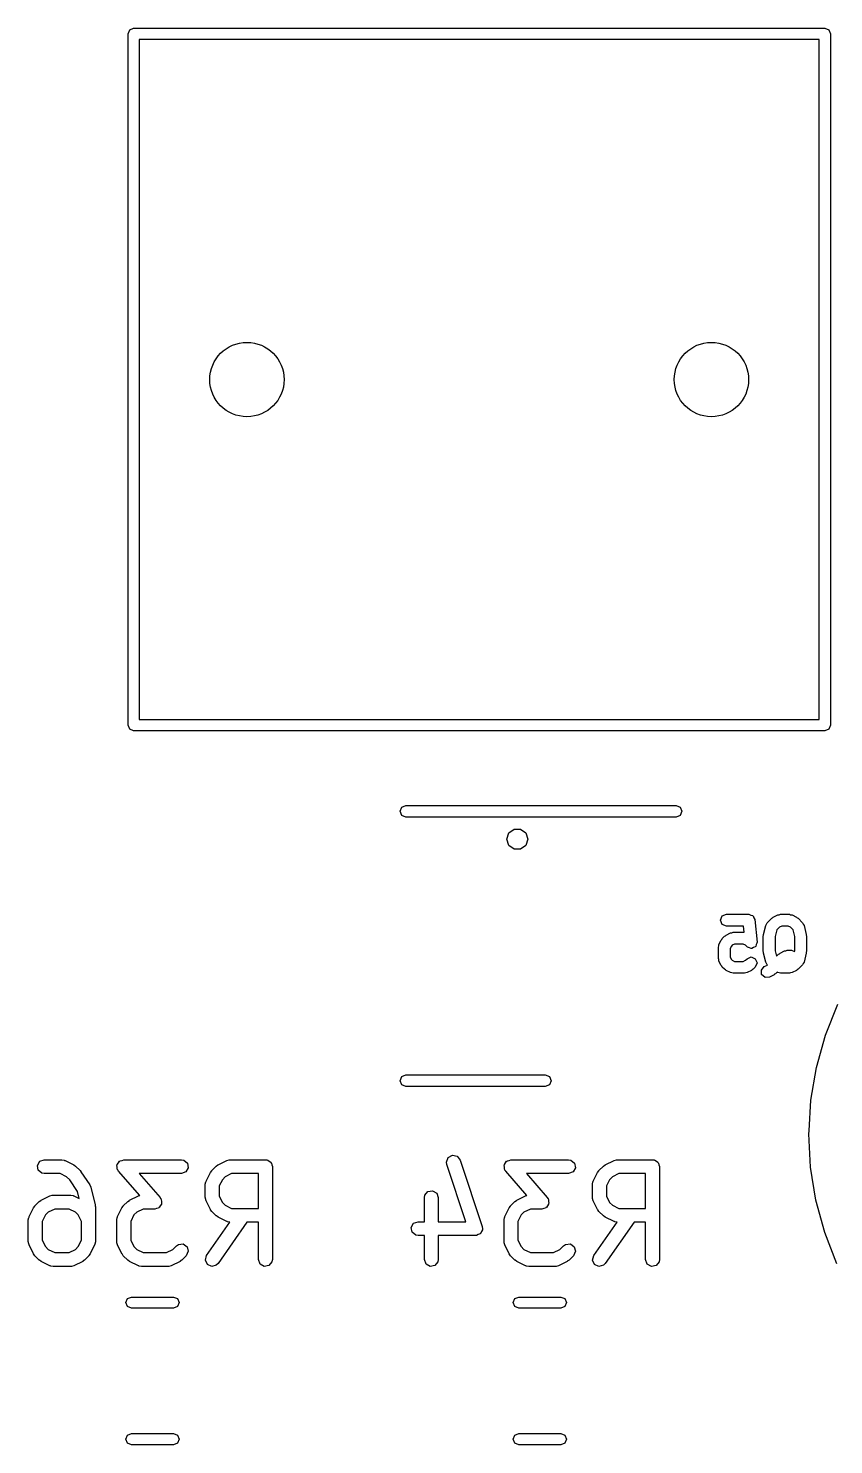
# Model space of a CAD drawing. Extents: x 62 to 228, y -146 to -46.
# Drawn here: x 190.75 to 199.42, y -125.41 to -110.16 of the extents above; entities that cross this region are included whole.
import ezdxf

# ---------------------------------------------------------------- set-up
doc = ezdxf.new("R2010")
doc.units = 0
doc.layers.add('BLACK', color=7, linetype='CONTINUOUS')

msp = doc.modelspace()

# ---------------------------------------------------------------- linework, layer by layer
at = {"layer": 'BLACK', "linetype": 'CONTINUOUS'}
for p, q in [((191.825, -110.222), (191.843, -110.18)), ((191.843, -110.18), (191.885, -110.162)), ((191.885, -110.162), (199.325, -110.162)), ((199.325, -110.162), (199.368, -110.18)), ((199.368, -110.18), (199.385, -110.222)), ((191.825, -117.662), (191.825, -110.222)), ((191.945, -110.282), (191.945, -117.602)), ((199.265, -110.282), (191.945, -110.282)), ((199.265, -117.602), (199.265, -110.282)), ((199.385, -110.222), (199.385, -117.662)), ((191.843, -117.705), (191.825, -117.662)), ((191.945, -117.602), (199.265, -117.602)), ((199.385, -117.662), (199.368, -117.705)), ((191.885, -117.722), (191.843, -117.705)), ((199.325, -117.722), (191.885, -117.722)), ((199.368, -117.705), (199.325, -117.722)), ((194.753, -118.588), (194.771, -118.544)), ((194.771, -118.633), (194.753, -118.588)), ((194.771, -118.544), (194.815, -118.526)), ((194.815, -118.526), (197.724, -118.526)), ((197.724, -118.526), (197.769, -118.544)), ((197.769, -118.544), (197.787, -118.588)), ((197.787, -118.588), (197.769, -118.633)), ((194.815, -118.651), (194.771, -118.633)), ((197.724, -118.651), (194.815, -118.651)), ((197.769, -118.633), (197.724, -118.651)), ((195.903, -118.888), (195.924, -118.822)), ((195.924, -118.955), (195.903, -118.888)), ((195.924, -118.822), (195.981, -118.782)), ((195.981, -118.782), (196.05, -118.782)), ((196.05, -118.782), (196.106, -118.822)), ((196.106, -118.822), (196.128, -118.888)), ((196.128, -118.888), (196.106, -118.955)), ((195.981, -118.995), (195.924, -118.955)), ((196.05, -118.995), (195.981, -118.995)), ((196.106, -118.955), (196.05, -118.995)), ((198.203, -119.76), (198.221, -119.715)), ((198.221, -119.805), (198.203, -119.76)), ((198.221, -119.715), (198.266, -119.697)), ((198.266, -119.824), (198.221, -119.805)), ((198.266, -119.697), (198.508, -119.697)), ((198.508, -119.697), (198.528, -119.705)), ((198.528, -119.705), (198.548, -119.711)), ((198.548, -119.711), (198.55, -119.714)), ((198.55, -119.714), (198.553, -119.715)), ((198.553, -119.715), (198.561, -119.735)), ((198.561, -119.735), (198.571, -119.754)), ((198.571, -119.754), (198.596, -119.996)), ((198.689, -119.817), (198.699, -119.804)), ((198.699, -119.804), (198.705, -119.788)), ((198.705, -119.788), (198.754, -119.74)), ((198.754, -119.74), (198.763, -119.736)), ((198.763, -119.736), (198.77, -119.728)), ((198.77, -119.728), (198.819, -119.704)), ((198.819, -119.704), (198.833, -119.702)), ((198.833, -119.702), (198.847, -119.697)), ((198.847, -119.697), (198.944, -119.697)), ((198.944, -119.697), (198.957, -119.702)), ((198.957, -119.702), (198.972, -119.704)), ((198.972, -119.704), (199.02, -119.728)), ((199.02, -119.728), (199.027, -119.736)), ((199.027, -119.736), (199.037, -119.74)), ((199.037, -119.74), (199.085, -119.788)), ((199.085, -119.788), (199.092, -119.804)), ((199.092, -119.804), (199.102, -119.817)), ((198.217, -119.967), (198.221, -119.957)), ((198.221, -119.957), (198.246, -119.933)), ((198.246, -119.933), (198.255, -119.929)), ((198.255, -119.929), (198.262, -119.921)), ((198.262, -119.921), (198.311, -119.897)), ((198.451, -119.824), (198.266, -119.824)), ((198.311, -119.897), (198.325, -119.896)), ((198.325, -119.896), (198.339, -119.89)), ((198.339, -119.89), (198.457, -119.89)), ((198.457, -119.89), (198.451, -119.824)), ((198.662, -119.93), (198.666, -119.922)), ((198.662, -120.099), (198.662, -119.93)), ((198.664, -119.914), (198.689, -119.817)), ((198.666, -119.922), (198.664, -119.914)), ((198.807, -119.865), (198.789, -119.937)), ((198.789, -119.937), (198.789, -120.091)), ((198.836, -119.837), (198.807, -119.865)), ((198.862, -119.824), (198.836, -119.837)), ((198.929, -119.824), (198.862, -119.824)), ((198.954, -119.837), (198.929, -119.824)), ((198.983, -119.865), (198.954, -119.837)), ((199.001, -119.937), (198.983, -119.865)), ((199.001, -120.091), (199.001, -119.937)), ((199.102, -119.817), (199.126, -119.914)), ((199.126, -119.914), (199.125, -119.922)), ((199.125, -119.922), (199.128, -119.93)), ((199.128, -119.93), (199.128, -120.099)), ((198.179, -120.051), (198.184, -120.037)), ((198.179, -120.172), (198.179, -120.051)), ((198.184, -120.037), (198.185, -120.022)), ((198.185, -120.022), (198.21, -119.974)), ((198.21, -119.974), (198.217, -119.967)), ((198.319, -120.04), (198.306, -120.066)), ((198.306, -120.066), (198.306, -120.157)), ((198.328, -120.03), (198.319, -120.04)), ((198.354, -120.017), (198.328, -120.03)), ((198.445, -120.017), (198.354, -120.017)), ((198.471, -120.03), (198.445, -120.017)), ((198.488, -120.047), (198.471, -120.03)), ((198.491, -120.048), (198.488, -120.047)), ((198.492, -120.051), (198.491, -120.048)), ((198.513, -120.058), (198.492, -120.051)), ((198.532, -120.066), (198.513, -120.058)), ((198.536, -120.064), (198.532, -120.066)), ((198.539, -120.065), (198.536, -120.064)), ((198.558, -120.055), (198.539, -120.065)), ((198.577, -120.047), (198.558, -120.055)), ((198.579, -120.044), (198.577, -120.047)), ((198.582, -120.042), (198.579, -120.044)), ((198.588, -120.022), (198.582, -120.042)), ((198.596, -120.002), (198.588, -120.022)), ((198.596, -119.996), (198.595, -119.999)), ((198.595, -119.999), (198.596, -120.002)), ((198.666, -120.106), (198.662, -120.099)), ((198.664, -120.114), (198.666, -120.106)), ((198.689, -120.211), (198.664, -120.114)), ((198.789, -120.091), (198.804, -120.149)), ((198.843, -120.115), (198.891, -120.091)), ((198.891, -120.091), (198.906, -120.09)), ((198.906, -120.09), (198.919, -120.084)), ((198.919, -120.084), (198.968, -120.084)), ((198.968, -120.084), (199, -120.097)), ((199, -120.097), (199.001, -120.091)), ((199.126, -120.114), (199.102, -120.211)), ((199.128, -120.099), (199.125, -120.106)), ((199.125, -120.106), (199.126, -120.114)), ((198.184, -120.185), (198.179, -120.172)), ((198.185, -120.2), (198.184, -120.185)), ((198.21, -120.248), (198.185, -120.2)), ((198.217, -120.255), (198.21, -120.248)), ((198.221, -120.265), (198.217, -120.255)), ((198.246, -120.289), (198.221, -120.265)), ((198.306, -120.157), (198.319, -120.182)), ((198.319, -120.182), (198.328, -120.192)), ((198.328, -120.192), (198.354, -120.205)), ((198.354, -120.205), (198.445, -120.205)), ((198.445, -120.205), (198.471, -120.192)), ((198.471, -120.192), (198.488, -120.175)), ((198.488, -120.175), (198.532, -120.156)), ((198.532, -120.156), (198.577, -120.175)), ((198.577, -120.265), (198.553, -120.289)), ((198.577, -120.175), (198.596, -120.22)), ((198.596, -120.22), (198.577, -120.265)), ((198.642, -120.297), (198.673, -120.26)), ((198.673, -120.26), (198.707, -120.243)), ((198.699, -120.225), (198.689, -120.211)), ((198.705, -120.241), (198.699, -120.225)), ((198.707, -120.243), (198.705, -120.241)), ((198.804, -120.149), (198.826, -120.127)), ((198.826, -120.127), (198.836, -120.123)), ((198.836, -120.123), (198.843, -120.115)), ((199.085, -120.241), (199.037, -120.289)), ((199.092, -120.225), (199.085, -120.241)), ((199.102, -120.211), (199.092, -120.225)), ((198.255, -120.293), (198.246, -120.289)), ((198.262, -120.301), (198.255, -120.293)), ((198.311, -120.325), (198.262, -120.301)), ((198.325, -120.326), (198.311, -120.325)), ((198.339, -120.332), (198.325, -120.326)), ((198.46, -120.332), (198.339, -120.332)), ((198.474, -120.326), (198.46, -120.332)), ((198.488, -120.325), (198.474, -120.326)), ((198.537, -120.301), (198.488, -120.325)), ((198.544, -120.293), (198.537, -120.301)), ((198.553, -120.289), (198.544, -120.293)), ((198.645, -120.345), (198.642, -120.297)), ((198.682, -120.377), (198.645, -120.345)), ((198.73, -120.373), (198.682, -120.377)), ((198.779, -120.349), (198.73, -120.373)), ((198.785, -120.341), (198.779, -120.349)), ((198.795, -120.337), (198.785, -120.341)), ((198.811, -120.321), (198.795, -120.337)), ((198.819, -120.325), (198.811, -120.321)), ((198.833, -120.326), (198.819, -120.325)), ((198.847, -120.332), (198.833, -120.326)), ((198.944, -120.332), (198.847, -120.332)), ((198.957, -120.326), (198.944, -120.332)), ((198.972, -120.325), (198.957, -120.326)), ((199.02, -120.301), (198.972, -120.325)), ((199.027, -120.293), (199.02, -120.301)), ((199.037, -120.289), (199.027, -120.293)), ((199.331, -120.997), (199.465, -120.663)), ((199.234, -121.344), (199.331, -120.997)), ((194.753, -121.488), (194.771, -121.444)), ((194.771, -121.444), (194.815, -121.426)), ((194.815, -121.426), (196.315, -121.426)), ((196.315, -121.426), (196.36, -121.444)), ((196.36, -121.444), (196.378, -121.488)), ((199.174, -121.699), (199.234, -121.344)), ((194.771, -121.533), (194.753, -121.488)), ((194.815, -121.551), (194.771, -121.533)), ((196.315, -121.551), (194.815, -121.551)), ((196.36, -121.533), (196.315, -121.551)), ((196.378, -121.488), (196.36, -121.533)), ((199.155, -122.026), (199.174, -121.699)), ((199.153, -122.059), (199.155, -122.026)), ((199.172, -122.419), (199.153, -122.059)), ((190.849, -122.4), (190.875, -122.355)), ((190.858, -122.45), (190.849, -122.4)), ((190.875, -122.355), (190.923, -122.338)), ((190.923, -122.338), (191.113, -122.338)), ((191.113, -122.338), (191.139, -122.342)), ((191.139, -122.342), (191.142, -122.345)), ((191.142, -122.345), (191.147, -122.346)), ((191.147, -122.346), (191.242, -122.393)), ((191.242, -122.393), (191.26, -122.407)), ((191.706, -122.4), (191.709, -122.395)), ((191.71, -122.42), (191.706, -122.4)), ((191.709, -122.389), (191.722, -122.373)), ((191.709, -122.395), (191.709, -122.389)), ((191.722, -122.373), (191.732, -122.355)), ((191.732, -122.355), (191.737, -122.353)), ((191.737, -122.353), (191.741, -122.349)), ((191.741, -122.349), (191.761, -122.345)), ((191.761, -122.345), (191.78, -122.338)), ((191.78, -122.338), (192.399, -122.338)), ((192.399, -122.338), (192.425, -122.342)), ((192.425, -122.342), (192.464, -122.375)), ((192.464, -122.375), (192.473, -122.426)), ((192.774, -122.407), (192.793, -122.395)), ((192.793, -122.395), (192.794, -122.393)), ((192.794, -122.393), (192.889, -122.346)), ((192.889, -122.346), (192.914, -122.338)), ((192.914, -122.338), (192.919, -122.339)), ((192.919, -122.339), (192.923, -122.338)), ((192.923, -122.338), (193.304, -122.338)), ((193.304, -122.338), (193.313, -122.34)), ((193.313, -122.34), (193.317, -122.339)), ((193.317, -122.339), (193.32, -122.341)), ((193.32, -122.341), (193.329, -122.342)), ((193.329, -122.342), (193.344, -122.355)), ((193.344, -122.355), (193.361, -122.365)), ((193.361, -122.365), (193.363, -122.371)), ((193.363, -122.371), (193.369, -122.375)), ((193.369, -122.375), (193.372, -122.395)), ((193.372, -122.395), (193.379, -122.413)), ((195.253, -122.363), (195.272, -122.316)), ((195.257, -122.389), (195.253, -122.363)), ((195.462, -123.005), (195.257, -122.389)), ((195.272, -122.316), (195.317, -122.291)), ((195.317, -122.291), (195.368, -122.301)), ((195.368, -122.301), (195.399, -122.342)), ((195.399, -122.342), (195.638, -123.056)), ((195.874, -122.4), (195.877, -122.395)), ((195.877, -122.42), (195.874, -122.4)), ((195.876, -122.389), (195.889, -122.373)), ((195.877, -122.395), (195.876, -122.389)), ((195.889, -122.373), (195.899, -122.355)), ((195.899, -122.355), (195.905, -122.353)), ((195.905, -122.353), (195.909, -122.349)), ((195.909, -122.349), (195.928, -122.345)), ((195.928, -122.345), (195.947, -122.338)), ((195.947, -122.338), (196.566, -122.338)), ((196.566, -122.338), (196.592, -122.342)), ((196.592, -122.342), (196.631, -122.375)), ((196.631, -122.375), (196.64, -122.426)), ((196.942, -122.407), (196.96, -122.395)), ((196.96, -122.395), (196.961, -122.393)), ((196.961, -122.393), (197.057, -122.346)), ((197.057, -122.346), (197.082, -122.338)), ((197.082, -122.338), (197.086, -122.339)), ((197.086, -122.339), (197.09, -122.338)), ((197.09, -122.338), (197.471, -122.338)), ((197.471, -122.338), (197.481, -122.34)), ((197.481, -122.34), (197.484, -122.339)), ((197.484, -122.339), (197.487, -122.341)), ((197.487, -122.341), (197.497, -122.342)), ((197.497, -122.342), (197.512, -122.355)), ((197.512, -122.355), (197.529, -122.365)), ((197.529, -122.365), (197.531, -122.371)), ((197.531, -122.371), (197.536, -122.375)), ((197.536, -122.375), (197.54, -122.395)), ((197.54, -122.395), (197.546, -122.413)), ((190.897, -122.483), (190.858, -122.45)), ((190.923, -122.488), (190.897, -122.483)), ((191.096, -122.488), (190.923, -122.488)), ((191.164, -122.522), (191.096, -122.488)), ((191.198, -122.556), (191.164, -122.522)), ((191.26, -122.407), (191.261, -122.407)), ((191.261, -122.407), (191.309, -122.455)), ((191.309, -122.455), (191.316, -122.464)), ((191.316, -122.464), (191.318, -122.467)), ((191.318, -122.467), (191.414, -122.609)), ((191.71, -122.44), (191.71, -122.42)), ((191.714, -122.447), (191.71, -122.44)), ((191.715, -122.45), (191.714, -122.447)), ((191.718, -122.453), (191.715, -122.45)), ((191.723, -122.462), (191.718, -122.453)), ((191.951, -122.722), (191.723, -122.462)), ((192.399, -122.488), (191.945, -122.488)), ((191.945, -122.488), (192.17, -122.744)), ((192.447, -122.47), (192.399, -122.488)), ((192.473, -122.426), (192.447, -122.47)), ((192.665, -122.57), (192.713, -122.475)), ((192.713, -122.475), (192.726, -122.457)), ((192.726, -122.457), (192.727, -122.455)), ((192.727, -122.455), (192.774, -122.407)), ((192.842, -122.553), (192.807, -122.621)), ((192.872, -122.522), (192.842, -122.553)), ((192.94, -122.488), (192.872, -122.522)), ((193.229, -122.488), (192.94, -122.488)), ((193.229, -122.862), (193.229, -122.488)), ((193.379, -122.413), (193.379, -123.413)), ((195.877, -122.44), (195.877, -122.42)), ((195.882, -122.447), (195.877, -122.44)), ((195.882, -122.45), (195.882, -122.447)), ((195.885, -122.453), (195.882, -122.45)), ((195.891, -122.462), (195.885, -122.453)), ((196.119, -122.722), (195.891, -122.462)), ((196.566, -122.488), (196.113, -122.488)), ((196.113, -122.488), (196.337, -122.744)), ((196.615, -122.47), (196.566, -122.488)), ((196.64, -122.426), (196.615, -122.47)), ((196.833, -122.57), (196.88, -122.475)), ((196.88, -122.475), (196.894, -122.457)), ((196.894, -122.455), (196.942, -122.407)), ((196.894, -122.457), (196.894, -122.455)), ((197.009, -122.553), (196.975, -122.621)), ((197.039, -122.522), (197.009, -122.553)), ((197.108, -122.488), (197.039, -122.522)), ((197.396, -122.488), (197.108, -122.488)), ((197.396, -122.862), (197.396, -122.488)), ((197.546, -122.413), (197.546, -123.413)), ((199.229, -122.774), (199.172, -122.419)), ((191.282, -122.682), (191.198, -122.556)), ((191.3, -122.756), (191.282, -122.682)), ((191.414, -122.609), (191.424, -122.632)), ((191.424, -122.632), (191.424, -122.633)), ((191.424, -122.633), (191.472, -122.823)), ((192.657, -122.603), (192.662, -122.578)), ((192.657, -122.746), (192.657, -122.603)), ((192.662, -122.578), (192.665, -122.574)), ((192.665, -122.574), (192.665, -122.57)), ((192.807, -122.621), (192.807, -122.729)), ((195.02, -122.721), (195.053, -122.681)), ((195.053, -122.681), (195.103, -122.672)), ((195.103, -122.672), (195.148, -122.698)), ((195.148, -122.698), (195.165, -122.746)), ((196.825, -122.603), (196.829, -122.578)), ((196.825, -122.746), (196.825, -122.603)), ((196.829, -122.578), (196.832, -122.574)), ((196.832, -122.574), (196.833, -122.57)), ((196.975, -122.621), (196.975, -122.729)), ((190.76, -122.951), (190.808, -122.856)), ((190.808, -122.856), (190.821, -122.838)), ((190.821, -122.838), (190.822, -122.836)), ((190.822, -122.836), (190.87, -122.788)), ((190.87, -122.788), (190.888, -122.776)), ((190.888, -122.776), (190.889, -122.774)), ((190.889, -122.774), (190.984, -122.727)), ((190.984, -122.727), (191.009, -122.719)), ((191.009, -122.719), (191.014, -122.72)), ((191.014, -122.72), (191.018, -122.719)), ((191.018, -122.719), (191.208, -122.719)), ((191.208, -122.719), (191.234, -122.723)), ((191.234, -122.723), (191.238, -122.726)), ((191.238, -122.726), (191.242, -122.727)), ((191.242, -122.727), (191.3, -122.756)), ((191.472, -122.823), (191.473, -122.838)), ((191.473, -122.838), (191.474, -122.841)), ((191.474, -122.841), (191.474, -123.222)), ((191.713, -122.951), (191.76, -122.856)), ((191.76, -122.856), (191.774, -122.838)), ((191.774, -122.836), (191.822, -122.788)), ((191.774, -122.838), (191.774, -122.836)), ((191.822, -122.788), (191.84, -122.776)), ((191.84, -122.776), (191.842, -122.774)), ((191.842, -122.774), (191.937, -122.727)), ((191.937, -122.727), (191.951, -122.722)), ((192.152, -122.858), (192.132, -122.862)), ((192.156, -122.853), (192.152, -122.858)), ((192.161, -122.851), (192.156, -122.853)), ((192.172, -122.834), (192.161, -122.851)), ((192.17, -122.744), (192.175, -122.754)), ((192.184, -122.818), (192.172, -122.834)), ((192.175, -122.754), (192.178, -122.756)), ((192.178, -122.756), (192.179, -122.759)), ((192.179, -122.759), (192.183, -122.767)), ((192.183, -122.767), (192.184, -122.787)), ((192.184, -122.787), (192.187, -122.807)), ((192.187, -122.807), (192.184, -122.812)), ((192.184, -122.812), (192.184, -122.818)), ((192.659, -122.75), (192.657, -122.746)), ((192.658, -122.755), (192.659, -122.75)), ((192.665, -122.78), (192.658, -122.755)), ((192.713, -122.875), (192.665, -122.78)), ((192.807, -122.729), (192.842, -122.797)), ((192.842, -122.797), (192.872, -122.827)), ((192.872, -122.827), (192.94, -122.862)), ((195.015, -122.746), (195.02, -122.721)), ((195.015, -123.005), (195.015, -122.746)), ((195.165, -122.746), (195.165, -123.005)), ((195.88, -122.951), (195.928, -122.856)), ((195.928, -122.856), (195.941, -122.838)), ((195.941, -122.838), (195.942, -122.836)), ((195.942, -122.836), (195.99, -122.788)), ((195.99, -122.788), (196.008, -122.776)), ((196.008, -122.776), (196.009, -122.774)), ((196.009, -122.774), (196.104, -122.727)), ((196.104, -122.727), (196.119, -122.722)), ((196.32, -122.858), (196.3, -122.862)), ((196.323, -122.853), (196.32, -122.858)), ((196.329, -122.851), (196.323, -122.853)), ((196.339, -122.834), (196.329, -122.851)), ((196.337, -122.744), (196.343, -122.754)), ((196.352, -122.818), (196.339, -122.834)), ((196.343, -122.754), (196.346, -122.756)), ((196.346, -122.756), (196.346, -122.759)), ((196.346, -122.759), (196.351, -122.767)), ((196.351, -122.767), (196.351, -122.787)), ((196.351, -122.787), (196.355, -122.807)), ((196.355, -122.807), (196.352, -122.812)), ((196.352, -122.812), (196.352, -122.818)), ((196.826, -122.75), (196.825, -122.746)), ((196.825, -122.755), (196.826, -122.75)), ((196.833, -122.78), (196.825, -122.755)), ((196.88, -122.875), (196.833, -122.78)), ((196.975, -122.729), (197.009, -122.797)), ((197.009, -122.797), (197.039, -122.827)), ((197.039, -122.827), (197.108, -122.862)), ((199.324, -123.122), (199.229, -122.774)), ((190.752, -122.984), (190.757, -122.959)), ((190.752, -123.222), (190.752, -122.984)), ((190.757, -122.959), (190.76, -122.955)), ((190.76, -122.955), (190.76, -122.951)), ((190.937, -122.933), (190.902, -123.002)), ((190.902, -123.002), (190.902, -123.205)), ((190.967, -122.903), (190.937, -122.933)), ((191.036, -122.869), (190.967, -122.903)), ((191.191, -122.869), (191.036, -122.869)), ((191.259, -122.903), (191.191, -122.869)), ((191.29, -122.933), (191.259, -122.903)), ((191.324, -123.002), (191.29, -122.933)), ((191.324, -123.205), (191.324, -123.002)), ((191.705, -122.984), (191.709, -122.959)), ((191.705, -123.222), (191.705, -122.984)), ((191.709, -122.959), (191.712, -122.955)), ((191.712, -122.955), (191.713, -122.951)), ((191.889, -122.933), (191.855, -123.002)), ((191.855, -123.002), (191.855, -123.205)), ((191.92, -122.903), (191.889, -122.933)), ((191.988, -122.869), (191.92, -122.903)), ((192.113, -122.869), (191.988, -122.869)), ((192.132, -122.862), (192.113, -122.869)), ((192.714, -122.876), (192.713, -122.875)), ((192.727, -122.894), (192.714, -122.876)), ((192.774, -122.942), (192.727, -122.894)), ((192.776, -122.943), (192.774, -122.942)), ((192.794, -122.956), (192.776, -122.943)), ((192.889, -123.004), (192.794, -122.956)), ((192.894, -123.004), (192.889, -123.004)), ((192.897, -123.007), (192.894, -123.004)), ((192.922, -123.012), (192.897, -123.007)), ((192.94, -122.862), (193.229, -122.862)), ((194.899, -123.022), (194.947, -123.005)), ((194.947, -123.005), (195.015, -123.005)), ((195.165, -123.005), (195.462, -123.005)), ((195.872, -122.984), (195.877, -122.959)), ((195.872, -123.222), (195.872, -122.984)), ((195.877, -122.959), (195.88, -122.955)), ((195.88, -122.955), (195.88, -122.951)), ((196.057, -122.933), (196.022, -123.002)), ((196.022, -123.002), (196.022, -123.205)), ((196.087, -122.903), (196.057, -122.933)), ((196.156, -122.869), (196.087, -122.903)), ((196.281, -122.869), (196.156, -122.869)), ((196.3, -122.862), (196.281, -122.869)), ((196.881, -122.876), (196.88, -122.875)), ((196.894, -122.894), (196.881, -122.876)), ((196.942, -122.942), (196.894, -122.894)), ((196.943, -122.943), (196.942, -122.942)), ((196.961, -122.956), (196.943, -122.943)), ((197.057, -123.004), (196.961, -122.956)), ((197.061, -123.004), (197.057, -123.004)), ((197.065, -123.007), (197.061, -123.004)), ((197.089, -123.012), (197.065, -123.007)), ((197.108, -122.862), (197.396, -122.862)), ((192.671, -123.37), (192.922, -123.012)), ((193.105, -123.012), (192.794, -123.456)), ((193.229, -123.012), (193.105, -123.012)), ((193.229, -123.413), (193.229, -123.012)), ((194.874, -123.067), (194.899, -123.022)), ((194.882, -123.117), (194.874, -123.067)), ((194.922, -123.15), (194.882, -123.117)), ((194.947, -123.155), (194.922, -123.15)), ((195.015, -123.155), (194.947, -123.155)), ((195.015, -123.413), (195.015, -123.155)), ((195.566, -123.155), (195.165, -123.155)), ((195.165, -123.155), (195.165, -123.413)), ((195.572, -123.153), (195.566, -123.155)), ((195.577, -123.154), (195.572, -123.153)), ((195.595, -123.144), (195.577, -123.154)), ((195.615, -123.137), (195.595, -123.144)), ((195.617, -123.132), (195.615, -123.137)), ((195.623, -123.129), (195.617, -123.132)), ((195.63, -123.11), (195.623, -123.129)), ((195.64, -123.093), (195.63, -123.11)), ((195.638, -123.056), (195.641, -123.082)), ((195.641, -123.082), (195.639, -123.087)), ((195.639, -123.087), (195.64, -123.093)), ((196.838, -123.37), (197.089, -123.012)), ((197.272, -123.012), (196.961, -123.456)), ((197.396, -123.012), (197.272, -123.012)), ((197.396, -123.413), (197.396, -123.012)), ((199.456, -123.457), (199.324, -123.122)), ((190.754, -123.227), (190.752, -123.222)), ((190.753, -123.231), (190.754, -123.227)), ((190.76, -123.256), (190.753, -123.231)), ((190.808, -123.351), (190.76, -123.256)), ((190.902, -123.205), (190.937, -123.273)), ((190.937, -123.273), (190.967, -123.304)), ((190.967, -123.304), (191.036, -123.338)), ((191.191, -123.338), (191.259, -123.304)), ((191.259, -123.304), (191.29, -123.273)), ((191.29, -123.273), (191.324, -123.205)), ((191.466, -123.256), (191.418, -123.351)), ((191.467, -123.251), (191.466, -123.256)), ((191.469, -123.248), (191.467, -123.251)), ((191.474, -123.222), (191.469, -123.248)), ((191.706, -123.227), (191.705, -123.222)), ((191.705, -123.231), (191.706, -123.227)), ((191.713, -123.256), (191.705, -123.231)), ((191.76, -123.351), (191.713, -123.256)), ((191.855, -123.205), (191.889, -123.273)), ((191.889, -123.273), (191.92, -123.304)), ((191.92, -123.304), (191.988, -123.338)), ((192.238, -123.338), (192.307, -123.304)), ((192.307, -123.304), (192.346, -123.265)), ((192.346, -123.265), (192.367, -123.25)), ((192.367, -123.25), (192.418, -123.245)), ((192.418, -123.245), (192.46, -123.275)), ((192.46, -123.275), (192.474, -123.324)), ((195.874, -123.227), (195.872, -123.222)), ((195.873, -123.231), (195.874, -123.227)), ((195.88, -123.256), (195.873, -123.231)), ((195.928, -123.351), (195.88, -123.256)), ((196.022, -123.205), (196.057, -123.273)), ((196.057, -123.273), (196.087, -123.304)), ((196.087, -123.304), (196.156, -123.338)), ((196.406, -123.338), (196.474, -123.304)), ((196.474, -123.304), (196.513, -123.265)), ((196.513, -123.265), (196.535, -123.25)), ((196.535, -123.25), (196.586, -123.245)), ((196.586, -123.245), (196.628, -123.275)), ((196.628, -123.275), (196.641, -123.324)), ((190.809, -123.352), (190.808, -123.351)), ((190.822, -123.371), (190.809, -123.352)), ((190.87, -123.418), (190.822, -123.371)), ((190.871, -123.419), (190.87, -123.418)), ((190.889, -123.432), (190.871, -123.419)), ((190.984, -123.48), (190.889, -123.432)), ((191.036, -123.338), (191.191, -123.338)), ((191.337, -123.432), (191.242, -123.48)), ((191.338, -123.431), (191.337, -123.432)), ((191.357, -123.418), (191.338, -123.431)), ((191.404, -123.371), (191.357, -123.418)), ((191.405, -123.369), (191.404, -123.371)), ((191.418, -123.351), (191.405, -123.369)), ((191.762, -123.352), (191.76, -123.351)), ((191.774, -123.371), (191.762, -123.352)), ((191.822, -123.418), (191.774, -123.371)), ((191.824, -123.419), (191.822, -123.418)), ((191.842, -123.432), (191.824, -123.419)), ((191.937, -123.48), (191.842, -123.432)), ((191.988, -123.338), (192.238, -123.338)), ((192.385, -123.432), (192.29, -123.48)), ((192.386, -123.431), (192.385, -123.432)), ((192.404, -123.418), (192.386, -123.431)), ((192.452, -123.371), (192.404, -123.418)), ((192.474, -123.324), (192.452, -123.371)), ((192.658, -123.419), (192.671, -123.37)), ((192.679, -123.466), (192.658, -123.419)), ((192.726, -123.488), (192.679, -123.466)), ((192.794, -123.456), (192.775, -123.474)), ((193.246, -123.461), (193.229, -123.413)), ((193.291, -123.487), (193.246, -123.461)), ((193.374, -123.439), (193.341, -123.478)), ((193.379, -123.413), (193.374, -123.439)), ((195.033, -123.461), (195.015, -123.413)), ((195.077, -123.487), (195.033, -123.461)), ((195.161, -123.439), (195.128, -123.478)), ((195.165, -123.413), (195.161, -123.439)), ((195.929, -123.352), (195.928, -123.351)), ((195.942, -123.371), (195.929, -123.352)), ((195.99, -123.418), (195.942, -123.371)), ((195.991, -123.419), (195.99, -123.418)), ((196.009, -123.432), (195.991, -123.419)), ((196.104, -123.48), (196.009, -123.432)), ((196.156, -123.338), (196.406, -123.338)), ((196.552, -123.432), (196.457, -123.48)), ((196.553, -123.431), (196.552, -123.432)), ((196.572, -123.418), (196.553, -123.431)), ((196.619, -123.371), (196.572, -123.418)), ((196.641, -123.324), (196.619, -123.371)), ((196.825, -123.419), (196.838, -123.37)), ((196.847, -123.466), (196.825, -123.419)), ((196.893, -123.488), (196.847, -123.466)), ((196.961, -123.456), (196.943, -123.474)), ((197.414, -123.461), (197.396, -123.413)), ((197.458, -123.487), (197.414, -123.461)), ((197.542, -123.439), (197.509, -123.478)), ((197.546, -123.413), (197.542, -123.439)), ((190.989, -123.48), (190.984, -123.48)), ((190.992, -123.483), (190.989, -123.48)), ((191.018, -123.488), (190.992, -123.483)), ((191.208, -123.488), (191.018, -123.488)), ((191.213, -123.486), (191.208, -123.488)), ((191.217, -123.487), (191.213, -123.486)), ((191.242, -123.48), (191.217, -123.487)), ((191.941, -123.48), (191.937, -123.48)), ((191.945, -123.483), (191.941, -123.48)), ((191.97, -123.488), (191.945, -123.483)), ((192.256, -123.488), (191.97, -123.488)), ((192.26, -123.486), (192.256, -123.488)), ((192.265, -123.487), (192.26, -123.486)), ((192.29, -123.48), (192.265, -123.487)), ((192.775, -123.474), (192.726, -123.488)), ((193.341, -123.478), (193.291, -123.487)), ((195.128, -123.478), (195.077, -123.487)), ((196.109, -123.48), (196.104, -123.48)), ((196.112, -123.483), (196.109, -123.48)), ((196.138, -123.488), (196.112, -123.483)), ((196.424, -123.488), (196.138, -123.488)), ((196.428, -123.486), (196.424, -123.488)), ((196.432, -123.487), (196.428, -123.486)), ((196.457, -123.48), (196.432, -123.487)), ((196.943, -123.474), (196.893, -123.488)), ((197.509, -123.478), (197.458, -123.487)), ((191.802, -123.875), (191.82, -123.833)), ((191.82, -123.918), (191.802, -123.875)), ((191.82, -123.833), (191.862, -123.816)), ((191.862, -123.935), (191.82, -123.918)), ((191.862, -123.816), (192.316, -123.816)), ((192.316, -123.816), (192.359, -123.833)), ((192.359, -123.918), (192.316, -123.935)), ((192.359, -123.833), (192.376, -123.875)), ((192.376, -123.875), (192.359, -123.918)), ((195.97, -123.875), (195.987, -123.833)), ((195.987, -123.918), (195.97, -123.875)), ((195.987, -123.833), (196.03, -123.816)), ((196.03, -123.935), (195.987, -123.918)), ((196.03, -123.816), (196.484, -123.816)), ((196.484, -123.816), (196.526, -123.833)), ((196.526, -123.918), (196.484, -123.935)), ((196.526, -123.833), (196.544, -123.875)), ((196.544, -123.875), (196.526, -123.918)), ((192.316, -123.935), (191.862, -123.935)), ((196.484, -123.935), (196.03, -123.935)), ((191.82, -125.303), (191.862, -125.285)), ((191.862, -125.285), (192.316, -125.285)), ((192.316, -125.285), (192.359, -125.303)), ((195.987, -125.303), (196.03, -125.285)), ((196.03, -125.285), (196.484, -125.285)), ((196.484, -125.285), (196.526, -125.303)), ((191.802, -125.346), (191.82, -125.303)), ((191.82, -125.388), (191.802, -125.346)), ((191.862, -125.405), (191.82, -125.388)), ((192.316, -125.405), (191.862, -125.405)), ((192.359, -125.388), (192.316, -125.405)), ((192.359, -125.303), (192.376, -125.346)), ((192.376, -125.346), (192.359, -125.388)), ((195.97, -125.346), (195.987, -125.303)), ((195.987, -125.388), (195.97, -125.346)), ((196.03, -125.405), (195.987, -125.388)), ((196.484, -125.405), (196.03, -125.405)), ((196.526, -125.388), (196.484, -125.405)), ((196.526, -125.303), (196.544, -125.346)), ((196.544, -125.346), (196.526, -125.388))]:
    msp.add_line(p, q, dxfattribs=at)
at = {"layer": 'BLACK'}
for centre in [(193.105, -113.942), (198.105, -113.942)]:
    msp.add_circle(centre, 0.4, dxfattribs=at)

doc.saveas('drawing.dxf')
